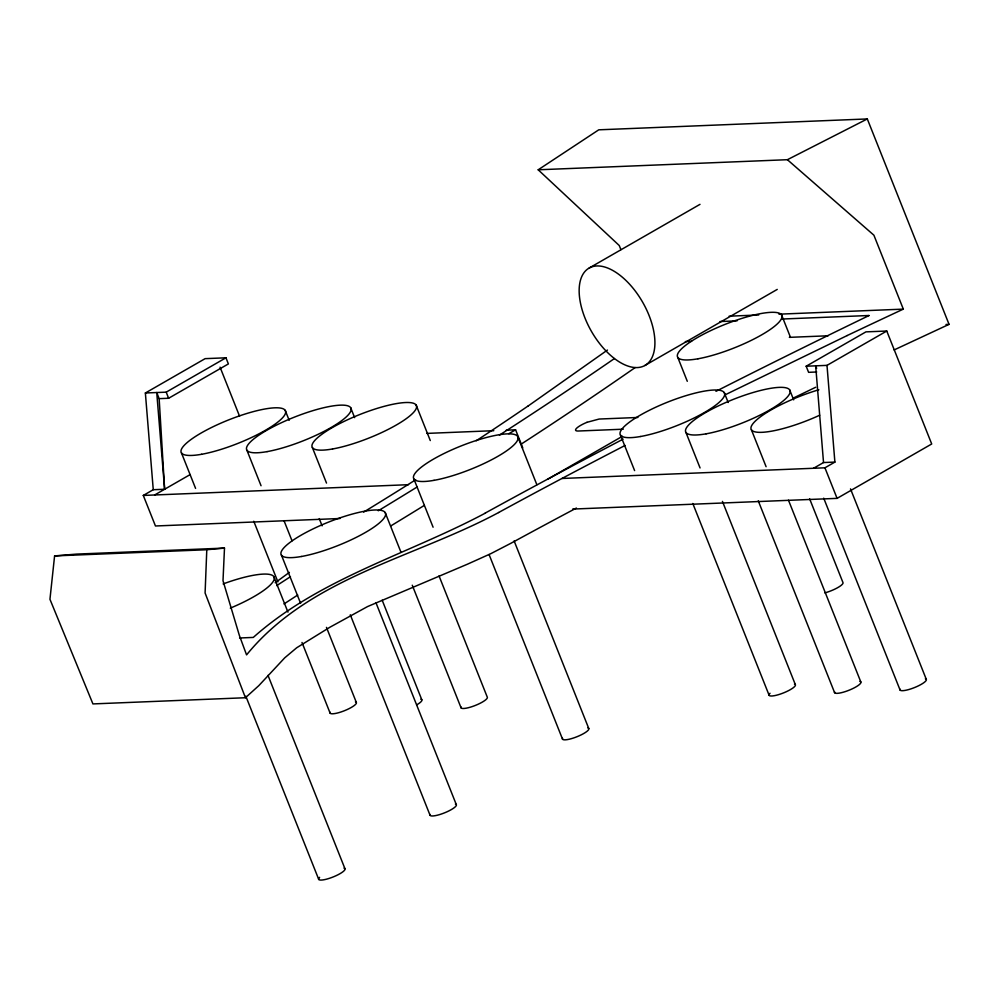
<?xml version="1.0" encoding="UTF-8"?>
<svg xmlns="http://www.w3.org/2000/svg" width="999" height="999" viewBox="0 0 999 999"><rect width="100%" height="100%" fill="white"/><g stroke="black" fill="none" stroke-linecap="round" stroke-linejoin="round"><path stroke-width="1.5" d="M224.488 548.101L206.793 549.737L205.095 593.006L245.442 697.739L92.932 703.92L49.95 599.288L54.595 555.906L76.661 554.095L224.488 548.101L223.002 580.731L239.335 635.327L246.566 654.894C309.815 577.335 414.185 557.929 498.651 512.524M245.442 697.739L258.803 685.651L284.727 657.829L296.703 647.764L329.857 627.26L367.557 606.568L467.407 564.21L490.784 553.683L510.889 543.281A1927.133 433.516 -21.7 0 1 576.411 508.054M289.36 572.39L275.2 582.742M290.434 576.698L276.686 585.626M297.727 595.029L283.978 603.958M607.454 350.05L528.196 405.956M620.891 249.625L619.255 245.529L538.186 169.793L598.763 129.82L867.307 118.943L949.05 324.35L894.117 349.937M153.259 489.71L145.367 392.994L205.12 358.653L225.949 357.804L228.384 363.923L168.619 398.264L159.153 398.651L156.731 392.532L164.623 489.26L153.259 489.71L143.294 495.442L155.457 525.986L340.047 518.506M145.367 392.994L166.196 392.157L225.949 357.804M154.658 494.98L190.147 474.587M589.21 268.019L699.999 204.345M508.828 433.691L515.584 429.807L522.764 447.864M644.855 365.509A56.119 29.458 60.1 0 0 625.374 279.92A56.119 29.458 60.1 0 0 580.856 304.857A56.119 29.458 60.1 0 0 644.855 365.509L777.247 289.41M548.051 479.033L622.389 436.313M816.72 371.99L808.603 372.327L806.168 366.221L865.933 331.868L886.762 331.031L931.705 443.981L837.087 498.364L572.652 509.078M806.168 366.221L826.997 365.372L886.762 331.031M813.573 468.269L823.526 462.549L834.889 462.087L826.997 365.372M562.025 478.471L824.937 467.807L834.889 462.087M485.439 513.061C408.154 554.283 319.83 578.134 253.284 637.424L239.585 637.986M538.186 169.793L787.399 159.703L867.307 118.943M724.787 394.992L847.202 335.552M794.13 397.689L815.721 387.237M586.987 422.315L599.138 419.043L637.899 417.47M729.133 316.183L758.728 314.985M778.97 314.173L903.321 309.128L873.9 235.202L787.399 159.703M719.979 321.541L737.05 320.854M782.042 319.031L868.943 315.509M946.003 324.475L949.05 324.35M685.376 341.571L691.583 341.321M789.347 337.35L828.134 335.789M426.81 433.404L493.781 430.694M506.243 430.182L515.584 429.807M623.276 429.195L578.309 431.019A14.111 3.172 -21.7 0 1 586.987 422.315M143.294 495.442L408.504 484.69M54.595 555.906L206.793 549.737M816.633 368.344L815.684 365.946L823.526 462.549M781.543 314.872L790.496 337.362M850.499 488.873L926.285 679.308M824.937 467.807L837.087 498.364M789.697 389.91L793.656 399.85M823.725 498.176L900.074 690.034M809.627 498.813L842.931 582.479A14.173 3.184 -21.7 0 1 824.812 592.894M788.473 500.187L860.813 681.955M751.41 429.782L766.096 466.708M724.238 392.57L728.184 402.51M758.253 500.824L834.615 692.694M677.784 357.405L687.287 381.293M722.439 501.398L795.341 684.615M685.938 432.442L700.062 467.944M692.794 503.484L769.143 695.341M620.466 435.089L634.602 470.591M517.644 436.413L536.85 484.69M514.123 540.921L588.748 728.458M489.073 554.532L562.549 739.198M416.146 405.057L430.282 440.559M413.873 478.946L433.091 527.222M439.036 575.911L487.262 697.09A14.173 3.184 -21.7 0 1 474.213 705.868A14.173 3.184 -21.7 0 1 461.051 706.942M350.686 407.704L354.633 417.644M385.177 512.549L400.999 552.31M412.262 585.214L461.063 707.829M382.18 600.212L421.79 699.75M375.911 602.622L456.293 804.582M312.387 447.577L326.511 483.079M285.214 410.364L289.173 420.304M319.243 518.618L322.115 525.836M350.287 614.797L430.082 815.321M283.991 520.629L292.033 540.834M326.473 627.384L356.331 702.397M220.067 367.182L239.535 416.133M246.915 450.237L261.051 485.739M281.418 555.069L300.624 603.346M253.771 521.266L277.884 581.868M301.998 642.457L330.12 713.136M273.826 576.635L287.962 612.137M166.196 392.157L168.619 398.264M181.456 452.884L195.579 488.386M268.007 675.374L344.942 868.68M245.829 696.203L318.743 879.42M159.153 398.651L164.623 489.26M455.382 804.058A14.173 3.184 -21.7 0 1 444.967 812.674A14.173 3.184 -21.7 0 1 430.07 814.435M498.601 512.524A1927.133 433.516 -21.7 0 1 625.074 445.454M528.146 405.956A1927.133 433.516 -21.7 0 1 476.198 440.784M415.671 479.782A1927.133 433.516 -21.7 0 1 363.648 512.1M847.189 335.539A2146.776 482.929 -21.7 0 1 903.321 309.128M635.164 367.57A2371.951 533.578 -21.7 0 1 521.341 444.018M424.288 505.419A2371.951 533.578 -21.7 0 1 390.771 525.936M614.41 358.566A2371.951 533.578 -21.7 0 1 499.45 435.114M416.983 487.087A2371.951 533.578 -21.7 0 1 378.271 510.764M485.239 513.061A2377.907 534.915 -21.7 0 1 623.126 439.135M715.971 391.321A2377.907 534.915 -21.7 0 1 869.055 315.534M587.849 727.934A14.173 3.184 -21.7 0 1 577.422 736.55A14.173 3.184 -21.7 0 1 562.537 738.311M794.442 684.09A14.173 3.184 -21.7 0 1 782.292 693.381A14.173 3.184 -21.7 0 1 770.017 693.269M859.902 681.43A14.173 3.184 -21.7 0 1 849.487 690.047A14.173 3.184 -21.7 0 1 834.602 691.808M344.031 868.156A14.173 3.184 -21.7 0 1 331.893 877.447A14.173 3.184 -21.7 0 1 319.605 877.334M223.127 583.928A56.119 12.625 -21.7 0 1 274.176 577.397A56.119 12.625 -21.7 0 1 230.319 608.129M420.891 699.225A14.173 3.184 -21.7 0 1 416.783 704.794M355.419 701.885A14.173 3.184 -21.7 0 1 345.005 710.489A14.173 3.184 -21.7 0 1 330.107 712.25M925.374 678.783A14.173 3.184 -21.7 0 1 914.959 687.387A14.173 3.184 -21.7 0 1 900.062 689.148M819.667 415.234A56.119 12.625 -21.7 0 1 750.936 428.259A56.119 12.625 -21.7 0 1 818.855 389.772M301.586 556.468A56.119 12.625 -21.7 0 0 385.227 516.058A56.119 12.625 -21.7 0 0 313.074 528.896A56.119 12.625 -21.7 0 0 301.586 556.468M434.041 480.332A56.119 12.625 -21.7 0 0 517.694 439.922A56.119 12.625 -21.7 0 0 445.542 452.772A56.119 12.625 -21.7 0 0 434.041 480.332M697.951 358.791A56.119 12.625 -21.7 0 0 781.593 318.394A56.119 12.625 -21.7 0 0 709.44 331.231A56.119 12.625 -21.7 0 0 697.951 358.791M640.634 436.488A56.119 12.625 -21.7 0 0 724.287 396.079A56.119 12.625 -21.7 0 0 652.135 408.928A56.119 12.625 -21.7 0 0 640.634 436.488M706.106 433.828A56.119 12.625 -21.7 0 0 789.747 393.431A56.119 12.625 -21.7 0 0 717.607 406.268A56.119 12.625 -21.7 0 0 706.106 433.828M332.555 448.976A56.119 12.625 -21.7 0 0 416.196 408.566A56.119 12.625 -21.7 0 0 344.056 421.416A56.119 12.625 -21.7 0 0 332.555 448.976M267.083 451.623A56.119 12.625 -21.7 0 0 350.736 411.226A56.119 12.625 -21.7 0 0 278.584 424.063A56.119 12.625 -21.7 0 0 267.083 451.623M201.623 454.283A56.119 12.625 -21.7 0 0 285.264 413.873A56.119 12.625 -21.7 0 0 213.112 426.723A56.119 12.625 -21.7 0 0 201.623 454.283"/></g></svg>
